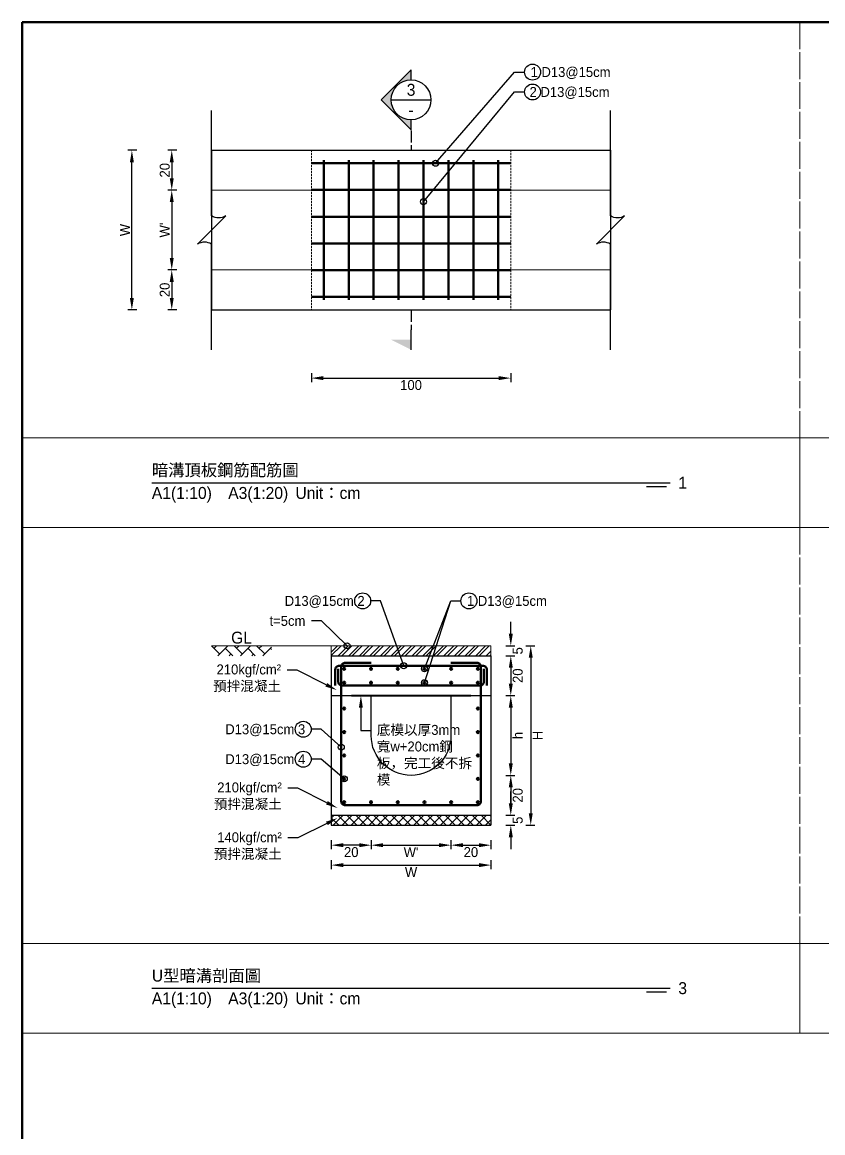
# Model space of a CAD drawing. Extents: x -3420 to 2030, y -3892 to 566.
# Drawn here: x -3420 to -3019, y -3335 to -2778 of the extents above; entities that cross this region are included whole.
import ezdxf
from ezdxf import colors
from ezdxf.entities.mleader import LeaderData, LeaderLine
from ezdxf.math import Vec2, Vec3

# ---------------------------------------------------------------- set-up
doc = ezdxf.new("R2010")
doc.units = 0
doc.header["$MEASUREMENT"] = 0
for name, pattern in [('ACAD_ISO02W100', [15, 12, -3]), ('DASHEDX2', [1.5, 1, -0.5]), ('HIDDEN', [0.375, 0.25, -0.125])]:
    doc.linetypes.add(name, pattern=pattern)
for name, color, linetype, lineweight in [('一、3.基本-變更', 1, 'Continuous', 50), ('二、1.繪圖-既有設施', 8, 'Continuous', 20), ('二、2.繪圖-施作項目', 181, 'Continuous', 30), ('二、4.繪圖-設計鋪面', 40, 'Continuous', 20), ('二、5.繪圖-鋼筋', 60, 'Continuous', 50), ('二、6.繪圖-其他施作項目', 35, 'Continuous', 30)]:
    doc.layers.add(name, color=color, linetype=linetype, lineweight=lineweight)
doc.layers.add('一、4.基本-隱藏', color=9, linetype='ACAD_ISO02W100', lineweight=20, plot=False)
doc.layers.add('三、3.文字-註解文字', color=2, linetype='Continuous')
doc.styles.add('次圖名(詳圖)', font='MS PGothic.ttf', dxfattribs={"height": 6})
doc.styles.add('註解文字(詳圖)', font='MS PGothic.ttf', dxfattribs={"height": 5})
doc.dimstyles.new('註解文字(詳圖)', dxfattribs={"dimtxt": 5, "dimasz": 6, "dimexe": 2, "dimexo": 5, "dimgap": 1, "dimtad": 2, "dimzin": 0, "dimdsep": 46, "dimtxsty": '註解文字(詳圖)', "dimcen": 0.1, "dimclrd": 144, "dimclre": 144, "dimclrt": 256, "dimadec": 0, "dimazin": 0, "dimtfac": 1, "dimtofl": 0, "dimtmove": 0, "dimatfit": 3, "dimfxlon": 1, "dimtolj": 1, "dimtzin": 0, "dimlwd": -1, "dimlwe": -1, "dimarcsym": 1})

# ---------------------------------------------------------------- blocks, each defined once
blk = doc.blocks.new('*D354')
at = {"layer": 'Defpoints', "color": 0, "transparency": 16777216}
for p in [(-3325.015, -2842.25), (-3345.015, -2862.25), (-3325.015, -2862.25)]:
    blk.add_point(p, dxfattribs=at)
at = {"layer": '三、3.文字-註解文字', "color": 144, "transparency": 16777216}
for p, q in [((-3342.515, -2842.25), (-3347.015, -2842.25)), ((-3345.015, -2848.25), (-3345.015, -2856.25)), ((-3342.515, -2862.25), (-3347.015, -2862.25))]:
    blk.add_line(p, q, dxfattribs=at)
for points in [[(-3346.015, -2848.25), (-3344.015, -2848.25), (-3345.015, -2842.25)], [(-3346.015, -2856.25), (-3344.015, -2856.25), (-3345.015, -2862.25)]]:
    blk.add_solid(points, dxfattribs=at)
at = {"layer": '三、3.文字-註解文字', "transparency": 16777216, "insert": (-3348.515, -2852.25), "char_height": 5, "attachment_point": 5, "rotation": 90, "style": '註解文字(詳圖)'}
blk.add_mtext('\\A1;20', dxfattribs=at)
blk = doc.blocks.new('*D355')
at = {"layer": 'Defpoints', "color": 0, "transparency": 16777216}
for p in [(-3325.015, -2862.25), (-3345.015, -2902.25), (-3325.015, -2902.25)]:
    blk.add_point(p, dxfattribs=at)
at = {"layer": '三、3.文字-註解文字', "color": 144, "transparency": 16777216}
for p, q in [((-3342.515, -2862.25), (-3347.015, -2862.25)), ((-3345.015, -2868.25), (-3345.015, -2896.25)), ((-3342.515, -2902.25), (-3347.015, -2902.25))]:
    blk.add_line(p, q, dxfattribs=at)
for points in [[(-3346.015, -2868.25), (-3344.015, -2868.25), (-3345.015, -2862.25)], [(-3346.015, -2896.25), (-3344.015, -2896.25), (-3345.015, -2902.25)]]:
    blk.add_solid(points, dxfattribs=at)
at = {"layer": '三、3.文字-註解文字', "transparency": 16777216, "insert": (-3348.515, -2882.25), "char_height": 5, "attachment_point": 5, "rotation": 90, "style": '註解文字(詳圖)'}
blk.add_mtext("\\A1;{\\fMS PGothic|b0|i0|c128|p34;W}'", dxfattribs=at)
blk = doc.blocks.new('*D356')
at = {"layer": 'Defpoints', "color": 0, "transparency": 16777216}
for p in [(-3325.015, -2902.25), (-3345.015, -2922.25), (-3325.015, -2922.25)]:
    blk.add_point(p, dxfattribs=at)
at = {"layer": '三、3.文字-註解文字', "color": 144, "transparency": 16777216}
for p, q in [((-3342.515, -2902.25), (-3347.015, -2902.25)), ((-3345.015, -2908.25), (-3345.015, -2916.25)), ((-3342.515, -2922.25), (-3347.015, -2922.25))]:
    blk.add_line(p, q, dxfattribs=at)
for points in [[(-3346.015, -2908.25), (-3344.015, -2908.25), (-3345.015, -2902.25)], [(-3346.015, -2916.25), (-3344.015, -2916.25), (-3345.015, -2922.25)]]:
    blk.add_solid(points, dxfattribs=at)
at = {"layer": '三、3.文字-註解文字', "transparency": 16777216, "insert": (-3348.515, -2912.25), "char_height": 5, "attachment_point": 5, "rotation": 90, "style": '註解文字(詳圖)'}
blk.add_mtext('\\A1;20', dxfattribs=at)
blk = doc.blocks.new('_Small')
at = {"color": 0, "linetype": 'ByBlock', "lineweight": -2}
blk.add_circle((0, 0), 0.25, dxfattribs=at)
blk = doc.blocks.new('*D357')
at = {"layer": 'Defpoints', "color": 0, "transparency": 16777216}
for p in [(-3275.015, -2922.25), (-3175.015, -2922.25), (-3175.015, -2956.5)]:
    blk.add_point(p, dxfattribs=at)
at = {"layer": '三、3.文字-註解文字', "color": 144, "transparency": 16777216}
for p, q in [((-3275.015, -2954), (-3275.015, -2958.5)), ((-3269.015, -2956.5), (-3181.015, -2956.5)), ((-3175.015, -2954), (-3175.015, -2958.5))]:
    blk.add_line(p, q, dxfattribs=at)
for points in [[(-3269.015, -2955.5), (-3269.015, -2957.5), (-3275.015, -2956.5)], [(-3181.015, -2955.5), (-3181.015, -2957.5), (-3175.015, -2956.5)]]:
    blk.add_solid(points, dxfattribs=at)
at = {"layer": '三、3.文字-註解文字', "transparency": 16777216, "insert": (-3225.015, -2960), "char_height": 5, "attachment_point": 5, "style": '註解文字(詳圖)'}
blk.add_mtext('\\A1;100', dxfattribs=at)
blk = doc.blocks.new('*D358')
at = {"layer": 'Defpoints', "color": 0, "transparency": 16777216}
for p in [(-3365.015, -2842.25), (-3325.015, -2842.25), (-3325.015, -2922.25)]:
    blk.add_point(p, dxfattribs=at)
at = {"layer": '三、3.文字-註解文字', "color": 144, "transparency": 16777216}
for p, q in [((-3362.515, -2842.25), (-3367.015, -2842.25)), ((-3365.015, -2916.25), (-3365.015, -2848.25)), ((-3362.515, -2922.25), (-3367.015, -2922.25))]:
    blk.add_line(p, q, dxfattribs=at)
for points in [[(-3366.015, -2848.25), (-3364.015, -2848.25), (-3365.015, -2842.25)], [(-3366.015, -2916.25), (-3364.015, -2916.25), (-3365.015, -2922.25)]]:
    blk.add_solid(points, dxfattribs=at)
at = {"layer": '三、3.文字-註解文字', "transparency": 16777216, "insert": (-3368.515, -2882.25), "char_height": 5, "attachment_point": 5, "rotation": 90, "style": '註解文字(詳圖)'}
blk.add_mtext('\\A1;W', dxfattribs=at)
blk = doc.blocks.new('*D359')
at = {"layer": 'Defpoints', "color": 0, "transparency": 16777216}
for p in [(-3185, -3090.75), (-3185, -3095.75), (-3175, -3095.75)]:
    blk.add_point(p, dxfattribs=at)
at = {"layer": '三、3.文字-註解文字', "color": 144, "transparency": 16777216}
for p, q in [((-3175, -3084.75), (-3175, -3078.75)), ((-3177.5, -3090.75), (-3173, -3090.75)), ((-3177.5, -3095.75), (-3173, -3095.75)), ((-3175, -3101.75), (-3175, -3107.75))]:
    blk.add_line(p, q, dxfattribs=at)
for points in [[(-3176, -3084.75), (-3174, -3084.75), (-3175, -3090.75)], [(-3176, -3101.75), (-3174, -3101.75), (-3175, -3095.75)]]:
    blk.add_solid(points, dxfattribs=at)
at = {"layer": '三、3.文字-註解文字', "transparency": 16777216, "insert": (-3171.5, -3093.25), "char_height": 5, "attachment_point": 5, "rotation": 90, "style": '註解文字(詳圖)'}
blk.add_mtext('\\A1;5', dxfattribs=at)
blk = doc.blocks.new('*D360')
at = {"layer": 'Defpoints', "color": 0, "transparency": 16777216}
for p in [(-3185, -3095.75), (-3185, -3115.75), (-3175, -3115.75)]:
    blk.add_point(p, dxfattribs=at)
at = {"layer": '三、3.文字-註解文字', "color": 144, "transparency": 16777216}
for p, q in [((-3177.5, -3095.75), (-3173, -3095.75)), ((-3175, -3101.75), (-3175, -3109.75)), ((-3177.5, -3115.75), (-3173, -3115.75))]:
    blk.add_line(p, q, dxfattribs=at)
for points in [[(-3176, -3101.75), (-3174, -3101.75), (-3175, -3095.75)], [(-3176, -3109.75), (-3174, -3109.75), (-3175, -3115.75)]]:
    blk.add_solid(points, dxfattribs=at)
at = {"layer": '三、3.文字-註解文字', "transparency": 16777216, "insert": (-3171.5, -3105.75), "char_height": 5, "attachment_point": 5, "rotation": 90, "style": '註解文字(詳圖)'}
blk.add_mtext('\\A1;20', dxfattribs=at)
blk = doc.blocks.new('*D361')
at = {"layer": 'Defpoints', "color": 0, "transparency": 16777216}
for p in [(-3225, -3115.75), (-3225, -3155.75), (-3175, -3155.75)]:
    blk.add_point(p, dxfattribs=at)
at = {"layer": '三、3.文字-註解文字', "color": 144, "transparency": 16777216}
for p, q in [((-3177.5, -3115.75), (-3173, -3115.75)), ((-3175, -3121.75), (-3175, -3149.75)), ((-3177.5, -3155.75), (-3173, -3155.75))]:
    blk.add_line(p, q, dxfattribs=at)
for points in [[(-3176, -3121.75), (-3174, -3121.75), (-3175, -3115.75)], [(-3176, -3149.75), (-3174, -3149.75), (-3175, -3155.75)]]:
    blk.add_solid(points, dxfattribs=at)
at = {"layer": '三、3.文字-註解文字', "transparency": 16777216, "insert": (-3171.5, -3135.75), "char_height": 5, "attachment_point": 5, "rotation": 90, "style": '註解文字(詳圖)'}
blk.add_mtext('\\A1;h', dxfattribs=at)
blk = doc.blocks.new('*D362')
at = {"layer": 'Defpoints', "color": 0, "transparency": 16777216}
for p in [(-3225, -3155.75), (-3185, -3175.75), (-3175, -3175.75)]:
    blk.add_point(p, dxfattribs=at)
at = {"layer": '三、3.文字-註解文字', "color": 144, "transparency": 16777216}
for p, q in [((-3177.5, -3155.75), (-3173, -3155.75)), ((-3175, -3161.75), (-3175, -3169.75)), ((-3177.5, -3175.75), (-3173, -3175.75))]:
    blk.add_line(p, q, dxfattribs=at)
for points in [[(-3176, -3161.75), (-3174, -3161.75), (-3175, -3155.75)], [(-3176, -3169.75), (-3174, -3169.75), (-3175, -3175.75)]]:
    blk.add_solid(points, dxfattribs=at)
at = {"layer": '三、3.文字-註解文字', "transparency": 16777216, "insert": (-3171.5, -3165.75), "char_height": 5, "attachment_point": 5, "rotation": 90, "style": '註解文字(詳圖)'}
blk.add_mtext('\\A1;20', dxfattribs=at)
blk = doc.blocks.new('*D363')
at = {"layer": 'Defpoints', "color": 0, "transparency": 16777216}
for p in [(-3185, -3175.75), (-3185, -3180.75), (-3175, -3180.75)]:
    blk.add_point(p, dxfattribs=at)
at = {"layer": '三、3.文字-註解文字', "color": 144, "transparency": 16777216}
for p, q in [((-3175, -3169.75), (-3175, -3163.75)), ((-3177.5, -3175.75), (-3173, -3175.75)), ((-3177.5, -3180.75), (-3173, -3180.75)), ((-3175, -3186.75), (-3175, -3192.75))]:
    blk.add_line(p, q, dxfattribs=at)
for points in [[(-3176, -3169.75), (-3174, -3169.75), (-3175, -3175.75)], [(-3176, -3186.75), (-3174, -3186.75), (-3175, -3180.75)]]:
    blk.add_solid(points, dxfattribs=at)
at = {"layer": '三、3.文字-註解文字', "transparency": 16777216, "insert": (-3171.5, -3178.25), "char_height": 5, "attachment_point": 5, "rotation": 90, "style": '註解文字(詳圖)'}
blk.add_mtext('\\A1;5', dxfattribs=at)
blk = doc.blocks.new('*D364')
at = {"layer": 'Defpoints', "color": 0, "transparency": 16777216}
for p in [(-3185, -3090.75), (-3185, -3180.75), (-3165, -3180.75)]:
    blk.add_point(p, dxfattribs=at)
at = {"layer": '三、3.文字-註解文字', "color": 144, "transparency": 16777216}
for p, q in [((-3167.5, -3090.75), (-3163, -3090.75)), ((-3165, -3096.75), (-3165, -3174.75)), ((-3167.5, -3180.75), (-3163, -3180.75))]:
    blk.add_line(p, q, dxfattribs=at)
for points in [[(-3166, -3096.75), (-3164, -3096.75), (-3165, -3090.75)], [(-3166, -3174.75), (-3164, -3174.75), (-3165, -3180.75)]]:
    blk.add_solid(points, dxfattribs=at)
at = {"layer": '三、3.文字-註解文字', "transparency": 16777216, "insert": (-3161.5, -3135.75), "char_height": 5, "attachment_point": 5, "rotation": 90, "style": '註解文字(詳圖)'}
blk.add_mtext('\\A1;H', dxfattribs=at)
blk = doc.blocks.new('*D365')
at = {"layer": 'Defpoints', "color": 0, "transparency": 16777216}
for p in [(-3265, -3115.75), (-3245, -3115.75), (-3265, -3190.75)]:
    blk.add_point(p, dxfattribs=at)
at = {"layer": '三、3.文字-註解文字', "color": 144, "transparency": 16777216}
for p, q in [((-3265, -3188.25), (-3265, -3192.75)), ((-3251, -3190.75), (-3259, -3190.75)), ((-3245, -3188.25), (-3245, -3192.75))]:
    blk.add_line(p, q, dxfattribs=at)
for points in [[(-3259, -3189.75), (-3259, -3191.75), (-3265, -3190.75)], [(-3251, -3189.75), (-3251, -3191.75), (-3245, -3190.75)]]:
    blk.add_solid(points, dxfattribs=at)
at = {"layer": '三、3.文字-註解文字', "transparency": 16777216, "insert": (-3255, -3194.25), "char_height": 5, "attachment_point": 5, "style": '註解文字(詳圖)'}
blk.add_mtext('\\A1;20', dxfattribs=at)
blk = doc.blocks.new('*D366')
at = {"layer": 'Defpoints', "color": 0, "transparency": 16777216}
for p in [(-3245, -3115.75), (-3205, -3115.75), (-3205, -3190.75)]:
    blk.add_point(p, dxfattribs=at)
at = {"layer": '三、3.文字-註解文字', "color": 144, "transparency": 16777216}
for p, q in [((-3245, -3188.25), (-3245, -3192.75)), ((-3239, -3190.75), (-3211, -3190.75)), ((-3205, -3188.25), (-3205, -3192.75))]:
    blk.add_line(p, q, dxfattribs=at)
for points in [[(-3239, -3189.75), (-3239, -3191.75), (-3245, -3190.75)], [(-3211, -3189.75), (-3211, -3191.75), (-3205, -3190.75)]]:
    blk.add_solid(points, dxfattribs=at)
at = {"layer": '三、3.文字-註解文字', "transparency": 16777216, "insert": (-3225, -3194.25), "char_height": 5, "attachment_point": 5, "style": '註解文字(詳圖)'}
blk.add_mtext("\\A1;W'", dxfattribs=at)
blk = doc.blocks.new('*D367')
at = {"layer": 'Defpoints', "color": 0, "transparency": 16777216}
for p in [(-3205, -3115.75), (-3185, -3115.75), (-3185, -3190.75)]:
    blk.add_point(p, dxfattribs=at)
at = {"layer": '三、3.文字-註解文字', "color": 144, "transparency": 16777216}
for p, q in [((-3205, -3188.25), (-3205, -3192.75)), ((-3199, -3190.75), (-3191, -3190.75)), ((-3185, -3188.25), (-3185, -3192.75))]:
    blk.add_line(p, q, dxfattribs=at)
for points in [[(-3199, -3189.75), (-3199, -3191.75), (-3205, -3190.75)], [(-3191, -3189.75), (-3191, -3191.75), (-3185, -3190.75)]]:
    blk.add_solid(points, dxfattribs=at)
at = {"layer": '三、3.文字-註解文字', "transparency": 16777216, "insert": (-3195, -3194.25), "char_height": 5, "attachment_point": 5, "style": '註解文字(詳圖)'}
blk.add_mtext('\\A1;20', dxfattribs=at)
blk = doc.blocks.new('*D368')
at = {"layer": 'Defpoints', "color": 0, "transparency": 16777216}
for p in [(-3265, -3180.75), (-3185, -3180.75), (-3185, -3200.75)]:
    blk.add_point(p, dxfattribs=at)
at = {"layer": '三、3.文字-註解文字', "color": 144, "transparency": 16777216}
for p, q in [((-3265, -3198.25), (-3265, -3202.75)), ((-3259, -3200.75), (-3191, -3200.75)), ((-3185, -3198.25), (-3185, -3202.75))]:
    blk.add_line(p, q, dxfattribs=at)
for points in [[(-3259, -3199.75), (-3259, -3201.75), (-3265, -3200.75)], [(-3191, -3199.75), (-3191, -3201.75), (-3185, -3200.75)]]:
    blk.add_solid(points, dxfattribs=at)
at = {"layer": '三、3.文字-註解文字', "transparency": 16777216, "insert": (-3225, -3204.25), "char_height": 5, "attachment_point": 5, "style": '註解文字(詳圖)'}
blk.add_mtext('\\A1;W', dxfattribs=at)

msp = doc.modelspace()

# ---------------------------------------------------------------- hatches: boundary and pattern name
at = {"layer": '三、3.文字-註解文字'}
h = msp.add_hatch(color=256, dxfattribs=at)
h.dxf.hatch_style = 1
h.paths.add_polyline_path([(-3225.015, -2801.943), (-3240.015, -2816.943), (-3225.015, -2831.943), (-3225.015, -2826.943, -0.4142136), (-3235.015, -2816.943, -0.4142136), (-3225.015, -2806.943)])
h = msp.add_hatch(color=256, dxfattribs=at)
h.dxf.hatch_style = 1
h.paths.add_polyline_path([(-3235.015, -2937.25), (-3225.015, -2942.25), (-3225.015, -2937.25)])
at = {"layer": '二、2.繪圖-施作項目'}
h = msp.add_hatch(dxfattribs=at)
h.set_pattern_fill('ANSI37', color=256)
h.set_pattern_definition([(45, (-2431.9625, -2671.9498), (-2.245064, 2.245064), []), (135, (-2431.9625, -2671.9498), (-2.245064, -2.245064), [])])
h.paths.add_polyline_path([(-3185, -3180.75), (-3185, -3175.75), (-3265, -3175.75), (-3265, -3180.75)])
at = {"layer": '二、4.繪圖-設計鋪面'}
h = msp.add_hatch(dxfattribs=at)
h.set_pattern_fill('AR-HBONE', color=256)
h.set_pattern_definition([(45, (-2645, -2820.5), (0, 5.656854), [12, -4]), (135, (-2642.1716, -2817.6716), (4e-16, 5.656854), [12, -4])])
h.paths.add_polyline_path([(-3295, -3090.75), (-3325, -3090.75), (-3325, -3095.75), (-3295, -3095.75)])
h = msp.add_hatch(dxfattribs=at)
h.set_pattern_fill('ANSI32', color=256, scale=10)
h.set_pattern_definition([(45, (-5385.2503, -2806.443), (-2.6516504, 2.6516504), []), (45, (-5383.4825, -2806.443), (-2.6516504, 2.6516504), [])])
h.paths.add_polyline_path([(-3265, -3090.75), (-3265, -3095.75), (-3185, -3095.75), (-3185, -3090.75)])
at = {"layer": '二、5.繪圖-鋼筋'}
h = msp.add_hatch(color=256, dxfattribs=at)
h.dxf.hatch_style = 1
h.paths.add_polyline_path([(-3258, -3102.25, 1), (-3259, -3102.25, 1)])
h = msp.add_hatch(color=256, dxfattribs=at)
h.dxf.hatch_style = 1
h.paths.add_polyline_path([(-3244.6, -3102.25, 1), (-3245.6, -3102.25, 1)])
h = msp.add_hatch(color=256, dxfattribs=at)
h.dxf.hatch_style = 1
h.paths.add_polyline_path([(-3231.2, -3102.25, 1), (-3232.2, -3102.25, 1)])
h = msp.add_hatch(color=256, dxfattribs=at)
h.dxf.hatch_style = 1
h.paths.add_polyline_path([(-3217.8, -3102.25, 1), (-3218.8, -3102.25, 1)])
h = msp.add_hatch(color=256, dxfattribs=at)
h.dxf.hatch_style = 1
h.paths.add_polyline_path([(-3204.4, -3102.25, 1), (-3205.4, -3102.25, 1)])
h = msp.add_hatch(color=256, dxfattribs=at)
h.dxf.hatch_style = 1
h.paths.add_polyline_path([(-3191, -3102.25, 1), (-3192, -3102.25, 1)])
h = msp.add_hatch(color=256, dxfattribs=at)
h.dxf.hatch_style = 1
h.paths.add_polyline_path([(-3258, -3109.25, 1), (-3259, -3109.25, 1)])
h = msp.add_hatch(color=256, dxfattribs=at)
h.dxf.hatch_style = 1
h.paths.add_polyline_path([(-3244.6, -3109.25, 1), (-3245.6, -3109.25, 1)])
h = msp.add_hatch(color=256, dxfattribs=at)
h.dxf.hatch_style = 1
h.paths.add_polyline_path([(-3231.2, -3109.25, 1), (-3232.2, -3109.25, 1)])
h = msp.add_hatch(color=256, dxfattribs=at)
h.dxf.hatch_style = 1
h.paths.add_polyline_path([(-3217.8, -3109.25, 1), (-3218.8, -3109.25, 1)])
h = msp.add_hatch(color=256, dxfattribs=at)
h.dxf.hatch_style = 1
h.paths.add_polyline_path([(-3204.4, -3109.25, 1), (-3205.4, -3109.25, 1)])
h = msp.add_hatch(color=256, dxfattribs=at)
h.dxf.hatch_style = 1
h.paths.add_polyline_path([(-3191, -3109.25, 1), (-3192, -3109.25, 1)])
h = msp.add_hatch(color=256, dxfattribs=at)
h.dxf.hatch_style = 1
h.paths.add_polyline_path([(-3258, -3122.25, 1), (-3259, -3122.25, 1)])
h = msp.add_hatch(color=256, dxfattribs=at)
h.dxf.hatch_style = 1
h.paths.add_polyline_path([(-3191, -3122.25, 1), (-3192, -3122.25, 1)])
h = msp.add_hatch(color=256, dxfattribs=at)
h.dxf.hatch_style = 1
h.paths.add_polyline_path([(-3258, -3134, 1), (-3259, -3134, 1)])
h = msp.add_hatch(color=256, dxfattribs=at)
h.dxf.hatch_style = 1
h.paths.add_polyline_path([(-3191, -3134, 1), (-3192, -3134, 1)])
h = msp.add_hatch(color=256, dxfattribs=at)
h.dxf.hatch_style = 1
h.paths.add_polyline_path([(-3258, -3145.75, 1), (-3259, -3145.75, 1)])
h = msp.add_hatch(color=256, dxfattribs=at)
h.dxf.hatch_style = 1
h.paths.add_polyline_path([(-3191, -3145.75, 1), (-3192, -3145.75, 1)])
h = msp.add_hatch(color=256, dxfattribs=at)
h.dxf.hatch_style = 1
h.paths.add_polyline_path([(-3258, -3157.5, 1), (-3259, -3157.5, 1)])
h = msp.add_hatch(color=256, dxfattribs=at)
h.dxf.hatch_style = 1
h.paths.add_polyline_path([(-3191, -3157.5, 1), (-3192, -3157.5, 1)])
h = msp.add_hatch(color=256, dxfattribs=at)
h.dxf.hatch_style = 1
h.paths.add_polyline_path([(-3258, -3169.25, 1), (-3259, -3169.25, 1)])
h = msp.add_hatch(color=256, dxfattribs=at)
h.dxf.hatch_style = 1
h.paths.add_polyline_path([(-3244.6, -3169.25, 1), (-3245.6, -3169.25, 1)])
h = msp.add_hatch(color=256, dxfattribs=at)
h.dxf.hatch_style = 1
h.paths.add_polyline_path([(-3231.2, -3169.25, 1), (-3232.2, -3169.25, 1)])
h = msp.add_hatch(color=256, dxfattribs=at)
h.dxf.hatch_style = 1
h.paths.add_polyline_path([(-3217.8, -3169.25, 1), (-3218.8, -3169.25, 1)])
h = msp.add_hatch(color=256, dxfattribs=at)
h.dxf.hatch_style = 1
h.paths.add_polyline_path([(-3204.4, -3169.25, 1), (-3205.4, -3169.25, 1)])
h = msp.add_hatch(color=256, dxfattribs=at)
h.dxf.hatch_style = 1
h.paths.add_polyline_path([(-3191, -3169.25, 1), (-3192, -3169.25, 1)])

# ---------------------------------------------------------------- linework, layer by layer
at = {"layer": '一、3.基本-變更'}
msp.add_lwpolyline([(-3420, -2778), (0, -2778), (0, -3892), (-3420, -3892)], close=True, dxfattribs=at)
at = {"layer": '一、4.基本-隱藏'}
for points in [[(-3420, -2778), (-2640, -2778), (-2640, -3285), (-3420, -3285)], [(-3420, -2778), (-3030, -2778), (-3030, -2986.5), (-3420, -2986.5)], [(-3030, -2778), (-2730, -2778), (-2730, -2986.5), (-3030, -2986.5)], [(-3420, -2986.5), (-3030, -2986.5), (-3030, -3031.5), (-3420, -3031.5)], [(-3030, -2986.5), (-2730, -2986.5), (-2730, -3031.5), (-3030, -3031.5)], [(-3420, -3031.5), (-3030, -3031.5), (-3030, -3240), (-3420, -3240)], [(-3030, -3031.5), (-2730, -3031.5), (-2730, -3240), (-3030, -3240)], [(-3420, -3240), (-3030, -3240), (-3030, -3285), (-3420, -3285)], [(-3030, -3240), (-2730, -3240), (-2730, -3285), (-3030, -3285)]]:
    msp.add_lwpolyline(points, close=True, dxfattribs=at)
msp.add_lwpolyline([(-3420, -3285), (-2640, -3285)], dxfattribs=at)
at = {"layer": '三、3.文字-註解文字'}
for points in [[(-3225.015, -2806.943), (-3225.015, -2801.943), (-3240.015, -2816.943), (-3225.015, -2831.943), (-3225.015, -2826.943)], [(-3235.015, -2816.943), (-3215.015, -2816.943)], [(-3225.015, -2942.25), (-3225.015, -2932.25)], [(-3355, -3009), (-3095, -3009)], [(-3097, -3011), (-3107, -3011)], [(-3355, -3262.5), (-3095, -3262.5)], [(-3097, -3264.5), (-3107, -3264.5)]]:
    msp.add_lwpolyline(points, dxfattribs=at)
for points in [[(-3325.015, -2942.25), (-3325.015, -2889.321, 0.2828427), (-3332.086, -2889.321), (-3317.944, -2875.179, -0.2828427), (-3325.015, -2875.179), (-3325.015, -2822.25)], [(-3125.015, -2942.25), (-3125.015, -2889.321, 0.2828427), (-3132.086, -2889.321), (-3117.944, -2875.179, -0.2828427), (-3125.015, -2875.179), (-3125.015, -2822.25)]]:
    msp.add_lwpolyline(points, format="xyb", dxfattribs=at)
at = {"layer": '三、3.文字-註解文字', "linetype": 'ACAD_ISO02W100', "ltscale": 0.5}
for points in [[(-3225.015, -2832.25), (-3225.015, -2842.25)], [(-3225.015, -2922.25), (-3225.015, -2932.25)]]:
    msp.add_lwpolyline(points, dxfattribs=at)
at = {"layer": '三、3.文字-註解文字'}
for centre, radius in [((-3164.085, -2803), 4), ((-3225.015, -2816.943), 10), ((-3164.085, -2813), 4), ((-3249.282, -3068.25), 4), ((-3196, -3068.25), 4), ((-3279.082, -3132.625), 4), ((-3279.082, -3147.625), 4)]:
    msp.add_circle(centre, radius, dxfattribs=at)
at = {"layer": '二、1.繪圖-既有設施', "linetype": 'DASHEDX2'}
for points in [[(-3275.015, -2842.25), (-3275.015, -2922.25)], [(-3175.015, -2842.25), (-3175.015, -2922.25)]]:
    msp.add_lwpolyline(points, dxfattribs=at)
at = {"layer": '二、1.繪圖-既有設施', "linetype": 'HIDDEN'}
for points in [[(-3325.015, -2862.25), (-3125.015, -2862.25)], [(-3325.015, -2902.25), (-3125.015, -2902.25)]]:
    msp.add_lwpolyline(points, dxfattribs=at)
at = {"layer": '二、2.繪圖-施作項目'}
for points in [[(-3325.015, -2842.25), (-3125.015, -2842.25)], [(-3325.015, -2842.25), (-3325.015, -2922.25)], [(-3125.015, -2842.25), (-3125.015, -2922.25)], [(-3325.015, -2922.25), (-3125.015, -2922.25)], [(-3265, -3095.75), (-3185, -3095.75)], [(-3265, -3095.75), (-3265, -3115.75)], [(-3185, -3095.75), (-3185, -3115.75)], [(-3265, -3115.75), (-3185, -3115.75)], [(-3265, -3115.75), (-3185, -3115.75)], [(-3265, -3115.75), (-3265, -3180.75)], [(-3185, -3115.75), (-3185, -3180.75)], [(-3265, -3175.75), (-3185, -3175.75)], [(-3265, -3180.75), (-3185, -3180.75)]]:
    msp.add_lwpolyline(points, dxfattribs=at)
msp.add_lwpolyline([(-3205, -3115.75), (-3205, -3135.75, -1), (-3245, -3135.75), (-3245, -3115.75)], format="xyb", dxfattribs=at)
at = {"layer": '二、4.繪圖-設計鋪面'}
for points in [[(-3265, -3090.75), (-3325, -3090.75)], [(-3265, -3090.75), (-3185, -3090.75)], [(-3265, -3090.75), (-3265, -3095.75)], [(-3185, -3090.75), (-3185, -3095.75)], [(-3265, -3095.75), (-3185, -3095.75)]]:
    msp.add_lwpolyline(points, dxfattribs=at)
at = {"layer": '二、5.繪圖-鋼筋'}
for points in [[(-3275.015, -2848.75), (-3175.015, -2848.75)], [(-3268.765, -2847.25), (-3268.765, -2917.25)], [(-3256.265, -2847.25), (-3256.265, -2917.25)], [(-3243.765, -2847.25), (-3243.765, -2917.25)], [(-3231.265, -2847.25), (-3231.265, -2917.25)], [(-3218.765, -2847.25), (-3218.765, -2917.25)], [(-3206.265, -2847.25), (-3206.265, -2917.25)], [(-3193.765, -2847.25), (-3193.765, -2917.25)], [(-3181.265, -2847.25), (-3181.265, -2917.25)], [(-3275.015, -2862.15), (-3175.015, -2862.15)], [(-3275.015, -2875.55), (-3175.015, -2875.55)], [(-3275.015, -2888.95), (-3175.015, -2888.95)], [(-3275.015, -2902.35), (-3175.015, -2902.35)], [(-3275.015, -2915.75), (-3175.015, -2915.75)]]:
    msp.add_lwpolyline(points, dxfattribs=at)
for points in [[(-3187, -3110.75), (-3187, -3102.75, 0.4142136), (-3189, -3100.75), (-3261, -3100.75, 0.4142136), (-3263, -3102.75), (-3263, -3110.75)], [(-3261.5, -3102.25), (-3261.5, -3108.75, 0.4142136), (-3259.5, -3110.75), (-3190.5, -3110.75, 0.4142136), (-3188.5, -3108.75), (-3188.5, -3102.25)], [(-3245, -3099.25), (-3258, -3099.25, 0.4142136), (-3260, -3101.25), (-3260, -3115.75)], [(-3205, -3099.25), (-3192, -3099.25, -0.4142136), (-3190, -3101.25), (-3190, -3115.75)], [(-3190, -3115.75), (-3190, -3168.75, -0.4142136), (-3192, -3170.75), (-3258, -3170.75, -0.4142136), (-3260, -3168.75), (-3260, -3115.75)]]:
    msp.add_lwpolyline(points, format="xyb", dxfattribs=at)
for centre in [(-3258.5, -3102.25), (-3245.1, -3102.25), (-3231.7, -3102.25), (-3218.3, -3102.25), (-3204.9, -3102.25), (-3191.5, -3102.25), (-3258.5, -3109.25), (-3245.1, -3109.25), (-3231.7, -3109.25), (-3218.3, -3109.25), (-3204.9, -3109.25), (-3191.5, -3109.25), (-3258.5, -3122.25), (-3191.5, -3122.25), (-3258.5, -3134), (-3191.5, -3134), (-3258.5, -3145.75), (-3191.5, -3145.75), (-3258.5, -3157.5), (-3191.5, -3157.5), (-3258.5, -3169.25), (-3245.1, -3169.25), (-3231.7, -3169.25), (-3218.3, -3169.25), (-3204.9, -3169.25), (-3191.5, -3169.25)]:
    msp.add_circle(centre, 0.5, dxfattribs=at)
at = {"layer": '二、6.繪圖-其他施作項目', "const_width": 1}
msp.add_lwpolyline([(-3255, -3115.75), (-3195, -3115.75)], dxfattribs=at)

# ---------------------------------------------------------------- texts
at = {"layer": '三、3.文字-註解文字', "char_height": 6}
for s, width, gutter_width, insert, attachment_point, style in [('3', 6.60394, 25, (-3225.015, -2811.943), 5, '註解文字(詳圖)'), ('-', 6.60394, 25, (-3225.015, -2821.943), 5, '註解文字(詳圖)'), ('暗{\\fMS PGothic|b0|i0|c128|p34;溝頂板鋼筋配筋圖}', 80.77209, 15, (-3355, -3003), 4, '次圖名(詳圖)'), ('1', 3, 15, (-3091, -3009), 4, '次圖名(詳圖)'), ('A1(1:10)\u3000A3(1:20){\\fMS PGothic|b0|i0|c128|p34;^IUnit：cm}', 136.03259, 15, (-3355, -3015), 4, '次圖名(詳圖)'), ('U型{\\fMS PGothic|b0|i0|c128|p34;暗溝剖面圖}', 134.12151, 15, (-3355, -3256.5), 4, '次圖名(詳圖)'), ('3', 3, 15, (-3091, -3262.5), 4, '次圖名(詳圖)'), ('A1(1:10)\u3000A3(1:20){\\fMS PGothic|b0|i0|c128|p34;^IUnit：cm}', 136.03259, 15, (-3355, -3268.5), 4, '次圖名(詳圖)')]:
    msp.add_mtext_dynamic_manual_height_columns(s, width=width, gutter_width=gutter_width, heights=[0], dxfattribs=dict(at, insert=insert, attachment_point=attachment_point, style=style))
at = {"layer": '二、4.繪圖-設計鋪面', "insert": (-3310, -3089.75), "char_height": 6, "attachment_point": 8, "style": '註解文字(詳圖)'}
msp.add_mtext_dynamic_manual_height_columns('{\\fMS PGothic|b0|i0|c128|p34;GL}', width=10.17412, gutter_width=30, heights=[0], dxfattribs=at)

# ---------------------------------------------------------------- dimensions: what is measured, and where the dimension line sits
at = {"layer": '三、3.文字-註解文字'}
for base, p1, p2, text, picture, middle in [((-3365.015, -2842.25), (-3325.015, -2922.25), (-3325.015, -2842.25), 'W', '*D358', (-3368.515, -2882.25)), ((-3345.015, -2862.25), (-3325.015, -2842.25), (-3325.015, -2862.25), '20', '*D354', (-3348.515, -2852.25)), ((-3345.015, -2902.25), (-3325.015, -2862.25), (-3325.015, -2902.25), "{\\fMS PGothic|b0|i0|c128|p34;W}'", '*D355', (-3348.515, -2882.25)), ((-3345.015, -2922.25), (-3325.015, -2902.25), (-3325.015, -2922.25), '20', '*D356', (-3348.515, -2912.25)), ((-3175, -3095.75), (-3185, -3090.75), (-3185, -3095.75), '5', '*D359', (-3171.5, -3093.25)), ((-3165, -3180.75), (-3185, -3090.75), (-3185, -3180.75), 'H', '*D364', (-3161.5, -3135.75)), ((-3175, -3115.75), (-3185, -3095.75), (-3185, -3115.75), '20', '*D360', (-3171.5, -3105.75)), ((-3175, -3155.75), (-3225, -3115.75), (-3225, -3155.75), 'h', '*D361', (-3171.5, -3135.75)), ((-3175, -3175.75), (-3225, -3155.75), (-3185, -3175.75), '20', '*D362', (-3171.5, -3165.75)), ((-3175, -3180.75), (-3185, -3175.75), (-3185, -3180.75), '5', '*D363', (-3171.5, -3178.25))]:
    dim = msp.add_linear_dim(base=base, p1=p1, p2=p2, angle=90, text=text, dimstyle='註解文字(詳圖)', dxfattribs=at)
    dim.commit()
    dim.dimension.update_dxf_attribs({"geometry": picture, "text_midpoint": middle})
for base, p1, p2, text, picture, middle in [((-3175.015, -2956.5), (-3275.015, -2922.25), (-3175.015, -2922.25), '100', '*D357', (-3225.015, -2960)), ((-3265, -3190.75), (-3245, -3115.75), (-3265, -3115.75), '20', '*D365', (-3255, -3194.25)), ((-3205, -3190.75), (-3245, -3115.75), (-3205, -3115.75), "W'", '*D366', (-3225, -3194.25)), ((-3185, -3190.75), (-3205, -3115.75), (-3185, -3115.75), '20', '*D367', (-3195, -3194.25)), ((-3185, -3200.75), (-3265, -3180.75), (-3185, -3180.75), 'W', '*D368', (-3225, -3204.25))]:
    dim = msp.add_linear_dim(base=base, p1=p1, p2=p2, text=text, dimstyle='註解文字(詳圖)', dxfattribs=at)
    dim.commit()
    dim.dimension.update_dxf_attribs({"geometry": picture, "text_midpoint": middle})

# ---------------------------------------------------------------- leaders
ml = msp.add_multileader_mtext('Standard', dxfattribs=at)
ml.set_content('{\\fMS PGothic|b0|i0|c128|p34;1 }D13@15cm', color=256, style='註解文字(詳圖)')
ml.set_leader_properties(color=144, linetype='ByLayer', lineweight=-1)
ml.set_arrow_properties(name='SMALL')
ml.build(insert=Vec2(0, 0))
ml.multileader.update_dxf_attribs({"dogleg_length": 5, "arrow_head_size": 6})
ctx = ml.context
ctx.base_point, ctx.char_height, ctx.arrow_head_size, ctx.landing_gap_size, ctx.plane_origin = Vec3(-3168.085, -2803), 5, 6, 3, Vec3(-3210.71, -2850.835)
notes = []
notes.append((ctx, [(0, (1, 1, 0), (-3173.085, -2803), (1, 0), 5, [(0, [(-3212.743, -2848.75)], 0, [])])]))
ctx.mtext.insert, ctx.mtext.flow_direction = Vec3(-3165.085, -2800.486), 5
ml = msp.add_multileader_mtext('Standard', dxfattribs=at)
ml.set_content('{\\fMS PGothic|b0|i0|c128|p34;2 }D13@15cm', color=256, style='註解文字(詳圖)')
ml.set_leader_properties(color=144, linetype='ByLayer', lineweight=-1)
ml.set_arrow_properties(name='SMALL')
ml.build(insert=Vec2(0, 0))
ml.multileader.update_dxf_attribs({"dogleg_length": 5, "arrow_head_size": 6})
ctx = ml.context
ctx.base_point, ctx.char_height, ctx.arrow_head_size, ctx.landing_gap_size, ctx.plane_origin = Vec3(-3168.085, -2813), 5, 6, 2.5, Vec3(-3210.71, -2860.835)
notes.append((ctx, [(0, (1, 1, 0), (-3173.085, -2813), (1, 0), 5, [(0, [(-3218.78, -2868.015)], 0, [])])]))
ctx.mtext.insert, ctx.mtext.flow_direction = Vec3(-3165.585, -2810.486), 5
ml = msp.add_multileader_mtext('Standard', dxfattribs=at)
ml.set_content('{\\fMS PGothic|b0|i0|c128|p34;D13@15cm }2', color=256, style='註解文字(詳圖)')
ml.set_leader_properties(color=144, linetype='ByLayer', lineweight=-1)
ml.set_arrow_properties(name='SMALL')
ml.build(insert=Vec2(0, 0))
ml.multileader.update_dxf_attribs({"dogleg_length": 5, "arrow_head_size": 6})
ctx = ml.context
ctx.base_point, ctx.char_height, ctx.arrow_head_size, ctx.landing_gap_size, ctx.plane_origin = Vec3(-3289.378, -3068.25), 5, 6, 3, Vec3(-3339.213, -3116.085)
ctx.text_align_type = 2
notes.append((ctx, [(1, (1, 1, 0), (-3240.282, -3068.25), (-1, 0), 5, [(0, [(-3228.7, -3100.75)], 0, [])])]))
ctx.mtext.insert, ctx.mtext.alignment, ctx.mtext.flow_direction = Vec3(-3248.282, -3065.736), 3, 5
ml = msp.add_multileader_mtext('Standard', dxfattribs=at)
ml.set_content('{\\fMS PGothic|b0|i0|c128|p34;1 }D13@15cm', color=256, style='註解文字(詳圖)')
ml.set_leader_properties(color=144, linetype='ByLayer', lineweight=-1)
ml.set_arrow_properties(name='SMALL')
ml.build(insert=Vec2(0, 0))
ml.multileader.update_dxf_attribs({"dogleg_length": 5, "arrow_head_size": 6})
ctx = ml.context
ctx.base_point, ctx.char_height, ctx.arrow_head_size, ctx.landing_gap_size, ctx.plane_origin = Vec3(-3200, -3068.25), 5, 6, 3, Vec3(-3242.625, -3116.085)
notes.append((ctx, [(0, (1, 1, 0), (-3205, -3068.25), (1, 0), 5, [(0, [(-3218.3, -3102.25)], 0, [])])]))
ctx.mtext.insert, ctx.mtext.flow_direction = Vec3(-3197, -3065.736), 5
ml = msp.add_multileader_mtext('Standard', dxfattribs=at)
ml.set_content(' ', color=256, style='註解文字(詳圖)')
ml.set_leader_properties(color=144, linetype='ByLayer', lineweight=-1)
ml.set_arrow_properties(name='SMALL')
ml.build(insert=Vec2(0, 0))
ml.multileader.update_dxf_attribs({"dogleg_length": 5, "arrow_head_size": 6})
ctx = ml.context
ctx.base_point, ctx.char_height, ctx.arrow_head_size, ctx.landing_gap_size, ctx.plane_origin = Vec3(-3200, -3068.25), 5, 6, 3, Vec3(-3242.625, -3126.085)
notes.append((ctx, [(0, (1, 1, 0), (-3205, -3068.25), (1, 0), 5, [(0, [(-3218.3, -3109.25)], 0, [])])]))
ctx.mtext.insert, ctx.mtext.flow_direction = Vec3(-3197, -3065.75), 5
ml = msp.add_multileader_mtext('Standard', dxfattribs=at)
ml.set_content('{\\fMS PGothic|b0|i0|c128|p34;t=5cm}', color=256, style='註解文字(詳圖)')
ml.set_leader_properties(color=144, linetype='ByLayer', lineweight=-1)
ml.set_arrow_properties(name='SMALL')
ml.build(insert=Vec2(0, 0))
ml.multileader.update_dxf_attribs({"dogleg_length": 5, "arrow_head_size": 6})
ctx = ml.context
ctx.base_point, ctx.char_height, ctx.arrow_head_size, ctx.landing_gap_size, ctx.plane_origin = Vec3(-3299.381, -3078.25), 5, 6, 3, Vec3(-3367.637, -3104.585)
ctx.text_align_type = 2
notes.append((ctx, [(1, (1, 1, 0), (-3270, -3078.25), (-1, 0), 5, [(0, [(-3257.124, -3090.75)], 0, [])])]))
ctx.mtext.insert, ctx.mtext.alignment, ctx.mtext.flow_direction = Vec3(-3278, -3075.75), 3, 5
ml = msp.add_multileader_mtext('Standard', dxfattribs=at)
ml.set_content('{\\fMS PGothic|b0|i0|c128|p34;210kgf/cm²}\\P預拌{\\fMS PGothic|b0|i0|c128|p34;混凝土}', color=256, style='註解文字(詳圖)')
ml.set_leader_properties(color=144, linetype='ByLayer', lineweight=-1)
ml.build(insert=Vec2(0, 0))
ml.multileader.update_dxf_attribs({"dogleg_length": 5, "arrow_head_size": 6})
ctx = ml.context
ctx.base_point, ctx.char_height, ctx.arrow_head_size, ctx.landing_gap_size, ctx.plane_origin = Vec3(-3328.597, -3102.987), 5, 6, 3, Vec3(-3262.199, -3112.987)
ctx.text_align_type = 2
notes.append((ctx, [(0, (1, 1, 0), (-3282.199, -3102.987), (-1, 0), 5, [(0, [(-3262.199, -3112.987)], 0, [])])]))
ctx.mtext.insert, ctx.mtext.alignment, ctx.mtext.flow_direction = Vec3(-3290.199, -3100.118), 3, 5
ml = msp.add_multileader_mtext('Standard', dxfattribs=at)
ml.set_content('{\\fMS PGothic|b0|i0|c128|p34;底模以厚3mm寬w+20cm鋼板，完工後不拆模}', color=256, style='註解文字(詳圖)')
ml.set_leader_properties(color=144, linetype='ByLayer', lineweight=-1)
ml.build(insert=Vec2(0, 0))
ml.multileader.update_dxf_attribs({"dogleg_length": 5, "arrow_head_size": 6})
ctx = ml.context
ctx.base_point, ctx.char_height, ctx.arrow_head_size, ctx.landing_gap_size, ctx.plane_origin = Vec3(-3245.176, -3133.265), 5, 6, 3, Vec3(-3236.673, -3115.75)
notes.append((ctx, [(0, (1, 1, 0), (-3250.176, -3133.265), (1, 0), 5, [(0, [(-3250.176, -3115.75)], 0, [])])]))
ctx.mtext.insert, ctx.mtext.width, ctx.mtext.flow_direction = Vec3(-3242.176, -3130.424), 48.12698, 5
ml = msp.add_multileader_mtext('Standard', dxfattribs=at)
ml.set_content('{\\fMS PGothic|b0|i0|c128|p34;D13@15cm }3', color=256, style='註解文字(詳圖)')
ml.set_leader_properties(color=144, linetype='ByLayer', lineweight=-1)
ml.set_arrow_properties(name='SMALL')
ml.build(insert=Vec2(0, 0))
ml.multileader.update_dxf_attribs({"dogleg_length": 5, "arrow_head_size": 6})
ctx = ml.context
ctx.base_point, ctx.char_height, ctx.arrow_head_size, ctx.landing_gap_size, ctx.plane_origin = Vec3(-3319.178, -3132.625), 5, 6, 3, Vec3(-3369.013, -3180.46)
ctx.text_align_type = 2
notes.append((ctx, [(1, (1, 1, 0), (-3270.082, -3132.625), (-1, 0), 5, [(0, [(-3260, -3141.59)], 0, [])])]))
ctx.mtext.insert, ctx.mtext.alignment, ctx.mtext.flow_direction = Vec3(-3278.082, -3130.111), 3, 5
ml = msp.add_multileader_mtext('Standard', dxfattribs=at)
ml.set_content('{\\fMS PGothic|b0|i0|c128|p34;D13@15cm }4', color=256, style='註解文字(詳圖)')
ml.set_leader_properties(color=144, linetype='ByLayer', lineweight=-1)
ml.set_arrow_properties(name='SMALL')
ml.build(insert=Vec2(0, 0))
ml.multileader.update_dxf_attribs({"dogleg_length": 5, "arrow_head_size": 6})
ctx = ml.context
ctx.base_point, ctx.char_height, ctx.arrow_head_size, ctx.landing_gap_size, ctx.plane_origin = Vec3(-3319.32, -3147.625), 5, 6, 3, Vec3(-3369.013, -3195.46)
ctx.text_align_type = 2
notes.append((ctx, [(1, (1, 1, 0), (-3270.082, -3147.625), (-1, 0), 5, [(0, [(-3258.5, -3157.5)], 0, [])])]))
ctx.mtext.insert, ctx.mtext.alignment, ctx.mtext.flow_direction = Vec3(-3278.082, -3145.111), 3, 5
ml = msp.add_multileader_mtext('Standard', dxfattribs=at)
ml.set_content('{\\fMS PGothic|b0|i0|c128|p34;210kgf/cm²}\\P預拌{\\fMS PGothic|b0|i0|c128|p34;混凝土}', color=256, style='註解文字(詳圖)')
ml.set_leader_properties(color=144, linetype='ByLayer', lineweight=-1)
ml.build(insert=Vec2(0, 0))
ml.multileader.update_dxf_attribs({"dogleg_length": 5, "arrow_head_size": 6})
ctx = ml.context
ctx.base_point, ctx.char_height, ctx.arrow_head_size, ctx.landing_gap_size, ctx.plane_origin = Vec3(-3328.248, -3162.15), 5, 6, 3, Vec3(-3261.85, -3172.15)
ctx.text_align_type = 2
notes.append((ctx, [(0, (1, 1, 0), (-3281.85, -3162.15), (-1, 0), 5, [(0, [(-3261.85, -3172.15)], 0, [])])]))
ctx.mtext.insert, ctx.mtext.alignment, ctx.mtext.flow_direction = Vec3(-3289.85, -3159.28), 3, 5
ml = msp.add_multileader_mtext('Standard', dxfattribs=at)
ml.set_content('{\\fMS PGothic|b0|i0|c128|p34;140kgf/cm²}\\P預拌{\\fMS PGothic|b0|i0|c128|p34;混凝土}', color=256, style='註解文字(詳圖)')
ml.set_leader_properties(color=144, linetype='ByLayer', lineweight=-1)
ml.build(insert=Vec2(0, 0))
ml.multileader.update_dxf_attribs({"dogleg_length": 5, "arrow_head_size": 6})
ctx = ml.context
ctx.base_point, ctx.char_height, ctx.arrow_head_size, ctx.landing_gap_size, ctx.plane_origin = Vec3(-3328.248, -3187.15), 5, 6, 3, Vec3(-3261.85, -3177.15)
ctx.text_align_type = 2
notes.append((ctx, [(0, (1, 1, 0), (-3281.85, -3187.15), (-1, 0), 5, [(0, [(-3261.85, -3177.15)], 0, [])])]))
ctx.mtext.insert, ctx.mtext.alignment, ctx.mtext.flow_direction = Vec3(-3289.85, -3184.28), 3, 5
for ctx, leaders in notes:
    for number, flags, end, landing, length, lines in leaders:
        leader = LeaderData()
        leader.index, (leader.has_last_leader_line, leader.has_dogleg_vector, leader.attachment_direction) = number, flags
        leader.last_leader_point, leader.dogleg_vector, leader.dogleg_length = Vec3(end), Vec3(landing), length
        for number, points, colour, breaks in lines:
            line = LeaderLine()
            line.index, line.vertices, line.color, line.breaks = number, Vec3.list(points), colors.encode_raw_color(colour), breaks
            leader.lines.append(line)
        ctx.leaders.append(leader)

doc.saveas('drawing.dxf')
